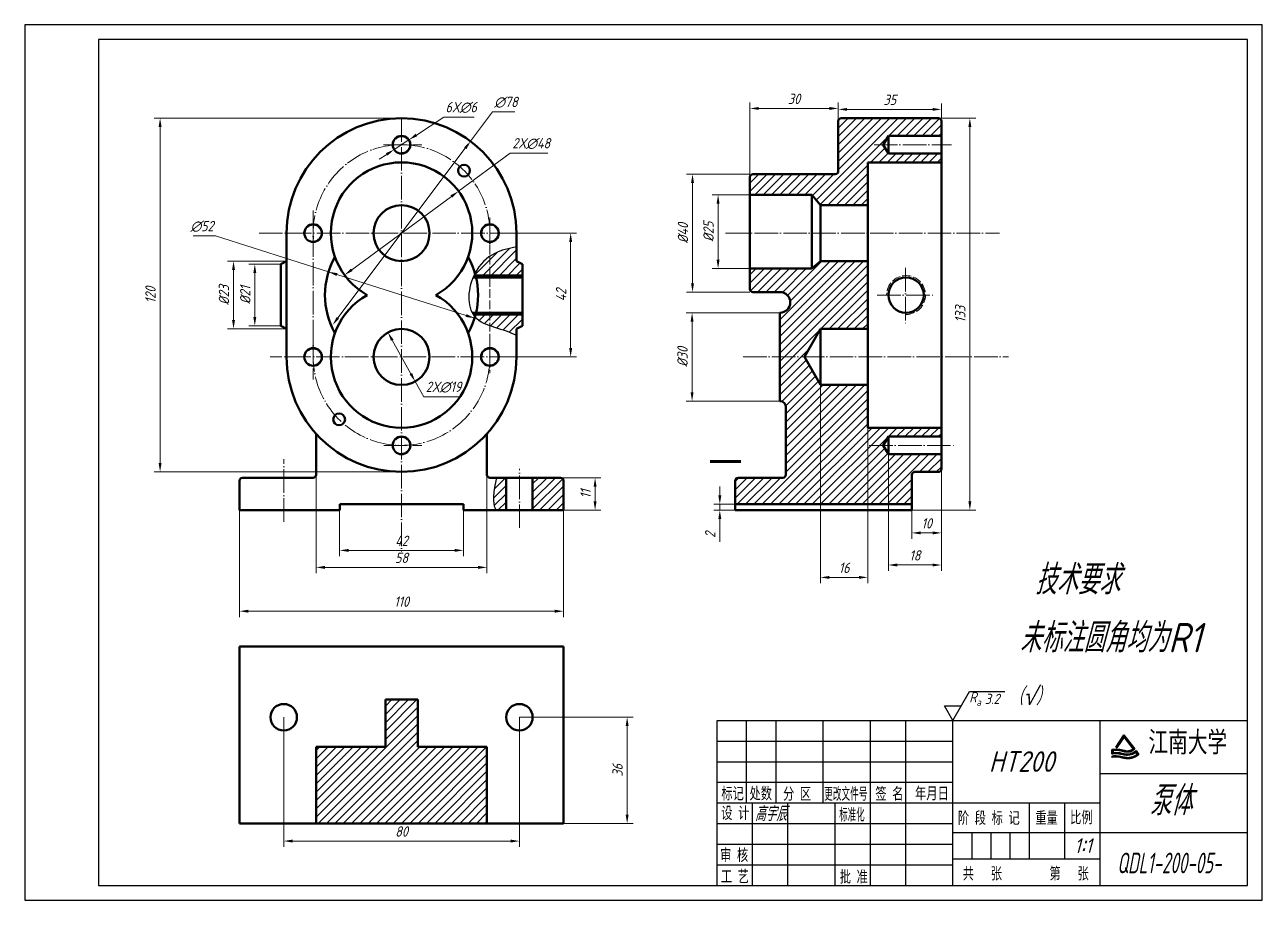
# Model space of a CAD drawing. Header units: millimetres. Extents: x 0 to 420, y 0 to 297.
import ezdxf
from ezdxf.enums import TextEntityAlignment as Align

# ---------------------------------------------------------------- set-up
doc = ezdxf.new("R2010")
doc.units = ezdxf.units.MM
doc.linetypes.add('点画线-25', pattern=[9.8, 8, -0.8, 0.2, -0.8])
doc.linetypes.add('虚线-25', pattern=[3.8, 3, -0.8])
for name, color, linetype, lineweight in [('剖面符号', 6, 'Continuous', 20), ('尺寸', 2, 'Continuous', 20), ('粗实线', 7, 'Continuous', 50), ('细点画线', 1, '点画线-25', 20), ('细虚线', 2, '虚线-25', 20)]:
    doc.layers.add(name, color=color, linetype=linetype, lineweight=lineweight)
for name, color, linetype in [('图框标题栏-文字', 4, 'Continuous'), ('图框标题栏-粗线', 7, 'Continuous'), ('图框标题栏-细线', 3, 'Continuous'), ('文字及注释', 4, 'Continuous'), ('波浪线', 3, 'Continuous')]:
    doc.layers.add(name, color=color, linetype=linetype)
doc.styles.add('工程字', font='gbeitc.shx', dxfattribs={"bigfont": 'gbcbig.shx'})
doc.styles.add('长仿宋字', font='simfang.ttf', dxfattribs={"width": 0.7})
doc.dimstyles.new('GB', dxfattribs={"dimtxt": 3.5, "dimasz": 3, "dimexe": 2, "dimexo": 0, "dimgap": 1.5, "dimtad": 1, "dimdec": 3, "dimdsep": 46, "dimtxsty": '工程字', "dimcen": 0, "dimclrd": 256, "dimclre": 256, "dimclrt": 256, "dimadec": 1, "dimazin": 2, "dimtp": 0.21, "dimtm": 0.25, "dimtfac": 0.7, "dimtdec": 3, "dimtmove": 0, "dimatfit": 3, "dimfxl": 1, "dimtzin": 0, "dimlwd": -1, "dimlwe": -1, "dimarcsym": 0})
doc.dimstyles.new('GB$3', dxfattribs={"dimtxt": 3.5, "dimasz": 3, "dimexe": 2, "dimexo": 0, "dimgap": 1.5, "dimtad": 1, "dimtoh": 1, "dimdec": 3, "dimdsep": 46, "dimtxsty": '工程字', "dimcen": 0, "dimclrd": 256, "dimclre": 256, "dimclrt": 256, "dimadec": 1, "dimazin": 2, "dimtp": 0.21, "dimtm": 0.25, "dimtfac": 0.7, "dimtdec": 3, "dimtmove": 0, "dimatfit": 2, "dimfxl": 1, "dimtzin": 0, "dimlwd": -1, "dimlwe": -1, "dimarcsym": 0})
pattern_1 = [(45, (0, 0), (-1.414214, 1.414214), [])]

# ---------------------------------------------------------------- blocks, each defined once
blk = doc.blocks.new('标题栏填写')
at = {"layer": '文字及注释', "style": '工程字'}
for tag, height, p in [('材料', 7, (103.3, 38.56)), ('名称', 10, (153.9, 23.81)), ('设计', 5, (18.2, 21.83)), ('比例', 5, (124.2, 11.04)), ('图号', 7, (153.44, 4.15))]:
    blk.add_attdef(tag, text='', height=height, dxfattribs=at).set_placement(p, align=Align.CENTER)
blk = doc.blocks.new('*D13')
at = {"layer": 'Defpoints', "color": 0, "transparency": 16777216}
for p in [(157.88, 226.31), (157.88, 184.31), (185.28, 184.31)]:
    blk.add_point(p, dxfattribs=at)
at = {"layer": '尺寸', "transparency": 16777216}
for p, q in [((157.88, 226.31), (187.28, 226.31)), ((185.28, 223.31), (185.28, 187.31)), ((157.88, 184.31), (187.28, 184.31))]:
    blk.add_line(p, q, dxfattribs=at)
for points in [[(184.78, 223.31), (185.78, 223.31), (185.28, 226.31)], [(184.78, 187.31), (185.78, 187.31), (185.28, 184.31)]]:
    blk.add_solid(points, dxfattribs=at)
at = {"layer": '尺寸', "transparency": 16777216, "insert": (182.03, 205.31), "char_height": 3.5, "attachment_point": 5, "rotation": 90, "style": '工程字'}
blk.add_mtext('42', dxfattribs=at)
blk = doc.blocks.new('*D14')
at = {"layer": 'Defpoints', "color": 0, "transparency": 16777216}
for p in [(127.88, 265.31), (45.93, 145.31), (127.88, 145.31)]:
    blk.add_point(p, dxfattribs=at)
at = {"layer": '尺寸', "transparency": 16777216}
for p, q in [((127.88, 265.31), (43.93, 265.31)), ((45.93, 262.31), (45.93, 148.31)), ((127.88, 145.31), (43.93, 145.31))]:
    blk.add_line(p, q, dxfattribs=at)
for points in [[(45.43, 262.31), (46.43, 262.31), (45.93, 265.31)], [(45.43, 148.31), (46.43, 148.31), (45.93, 145.31)]]:
    blk.add_solid(points, dxfattribs=at)
at = {"layer": '尺寸', "transparency": 16777216, "insert": (42.68, 205.31), "char_height": 3.5, "attachment_point": 5, "rotation": 90, "style": '工程字'}
blk.add_mtext('120', dxfattribs=at)
blk = doc.blocks.new('*D15')
at = {"layer": 'Defpoints', "color": 0, "transparency": 16777216}
for p in [(72.88, 132.31), (182.88, 132.31), (182.88, 98.05)]:
    blk.add_point(p, dxfattribs=at)
at = {"layer": '尺寸', "transparency": 16777216}
for p, q in [((72.88, 132.31), (72.88, 96.05)), ((182.88, 132.31), (182.88, 96.05)), ((75.88, 98.05), (179.88, 98.05))]:
    blk.add_line(p, q, dxfattribs=at)
for points in [[(75.88, 98.55), (75.88, 97.55), (72.88, 98.05)], [(179.88, 98.55), (179.88, 97.55), (182.88, 98.05)]]:
    blk.add_solid(points, dxfattribs=at)
at = {"layer": '尺寸', "transparency": 16777216, "insert": (127.88, 101.3), "char_height": 3.5, "attachment_point": 5, "style": '工程字'}
blk.add_mtext('110', dxfattribs=at)
blk = doc.blocks.new('*D16')
at = {"layer": 'Defpoints', "color": 0, "transparency": 16777216}
for p in [(106.88, 132.31), (148.88, 132.31), (148.88, 118.69)]:
    blk.add_point(p, dxfattribs=at)
at = {"layer": '尺寸', "transparency": 16777216}
for p, q in [((106.88, 132.31), (106.88, 116.69)), ((148.88, 132.31), (148.88, 116.69)), ((109.88, 118.69), (145.88, 118.69))]:
    blk.add_line(p, q, dxfattribs=at)
for points in [[(109.88, 119.19), (109.88, 118.19), (106.88, 118.69)], [(145.88, 119.19), (145.88, 118.19), (148.88, 118.69)]]:
    blk.add_solid(points, dxfattribs=at)
at = {"layer": '尺寸', "transparency": 16777216, "insert": (127.88, 121.94), "char_height": 3.5, "attachment_point": 5, "style": '工程字'}
blk.add_mtext('42', dxfattribs=at)
blk = doc.blocks.new('*D17')
at = {"layer": 'Defpoints', "color": 0, "transparency": 16777216}
for p in [(98.88, 144.31), (156.88, 144.31), (156.88, 112.92)]:
    blk.add_point(p, dxfattribs=at)
at = {"layer": '尺寸', "transparency": 16777216}
for p, q in [((98.88, 144.31), (98.88, 110.92)), ((156.88, 144.31), (156.88, 110.92)), ((101.88, 112.92), (153.88, 112.92))]:
    blk.add_line(p, q, dxfattribs=at)
for points in [[(101.88, 113.42), (101.88, 112.42), (98.88, 112.92)], [(153.88, 113.42), (153.88, 112.42), (156.88, 112.92)]]:
    blk.add_solid(points, dxfattribs=at)
at = {"layer": '尺寸', "transparency": 16777216, "insert": (127.88, 116.17), "char_height": 3.5, "attachment_point": 5, "style": '工程字'}
blk.add_mtext('58', dxfattribs=at)
blk = doc.blocks.new('*D18')
at = {"layer": 'Defpoints', "color": 0, "transparency": 16777216}
for p in [(130.39, 257.95), (125.37, 254.67)]:
    blk.add_point(p, dxfattribs=at)
at = {"layer": '尺寸', "transparency": 16777216}
for p, q in [((132.91, 259.59), (142.26, 265.69)), ((142.26, 265.69), (152.51, 265.69)), ((125.37, 254.67), (130.39, 257.95)), ((122.86, 253.03), (120.34, 251.39))]:
    blk.add_line(p, q, dxfattribs=at)
for points in [[(132.63, 260.01), (133.18, 259.17), (130.39, 257.95)], [(122.58, 253.45), (123.13, 252.61), (125.37, 254.67)]]:
    blk.add_solid(points, dxfattribs=at)
at = {"layer": '尺寸', "transparency": 16777216, "insert": (148.13, 268.94), "char_height": 3.5, "attachment_point": 5, "style": '工程字'}
blk.add_mtext('6X∅6', dxfattribs=at)
blk = doc.blocks.new('*D19')
at = {"layer": 'Defpoints', "color": 0, "transparency": 16777216}
for p in [(86.88, 215.81), (78.08, 194.81), (86.88, 194.81)]:
    blk.add_point(p, dxfattribs=at)
at = {"layer": '尺寸', "transparency": 16777216}
for p, q in [((86.88, 215.81), (76.08, 215.81)), ((78.08, 212.81), (78.08, 197.81)), ((86.88, 194.81), (76.08, 194.81))]:
    blk.add_line(p, q, dxfattribs=at)
for points in [[(77.58, 212.81), (78.58, 212.81), (78.08, 215.81)], [(77.58, 197.81), (78.58, 197.81), (78.08, 194.81)]]:
    blk.add_solid(points, dxfattribs=at)
at = {"layer": '尺寸', "transparency": 16777216, "insert": (74.83, 205.31), "char_height": 3.5, "attachment_point": 5, "rotation": 90, "style": '工程字'}
blk.add_mtext('%%C21', dxfattribs=at)
blk = doc.blocks.new('*D20')
at = {"layer": 'Defpoints', "color": 0, "transparency": 16777216}
for p in [(88.88, 216.81), (70.86, 193.81), (88.88, 193.81)]:
    blk.add_point(p, dxfattribs=at)
at = {"layer": '尺寸', "transparency": 16777216}
for p, q in [((88.88, 216.81), (68.86, 216.81)), ((70.86, 213.81), (70.86, 196.81)), ((88.88, 193.81), (68.86, 193.81))]:
    blk.add_line(p, q, dxfattribs=at)
for points in [[(70.36, 213.81), (71.36, 213.81), (70.86, 216.81)], [(70.36, 196.81), (71.36, 196.81), (70.86, 193.81)]]:
    blk.add_solid(points, dxfattribs=at)
at = {"layer": '尺寸', "transparency": 16777216, "insert": (67.61, 205.31), "char_height": 3.5, "attachment_point": 5, "rotation": 90, "style": '工程字'}
blk.add_mtext('%%C23', dxfattribs=at)
blk = doc.blocks.new('*D21')
at = {"layer": 'Defpoints', "color": 0, "transparency": 16777216}
for p in [(103.1, 213.17), (152.66, 197.45)]:
    blk.add_point(p, dxfattribs=at)
at = {"layer": '尺寸', "transparency": 16777216}
for p, q in [((64.74, 225.34), (57.11, 225.34)), ((103.1, 213.17), (64.74, 225.34)), ((149.8, 198.35), (105.96, 212.27))]:
    blk.add_line(p, q, dxfattribs=at)
for points in [[(106.11, 212.74), (105.81, 211.79), (103.1, 213.17)], [(149.96, 198.83), (149.65, 197.88), (152.66, 197.45)]]:
    blk.add_solid(points, dxfattribs=at)
at = {"layer": '尺寸', "transparency": 16777216, "insert": (60.17, 228.59), "char_height": 3.5, "attachment_point": 5, "style": '工程字'}
blk.add_mtext('∅52', dxfattribs=at)
blk = doc.blocks.new('*D22')
at = {"layer": 'Defpoints', "color": 0, "transparency": 16777216}
for p in [(147.21, 240.54), (108.55, 212.08)]:
    blk.add_point(p, dxfattribs=at)
at = {"layer": '尺寸', "transparency": 16777216}
for p, q in [((147.21, 240.54), (164.74, 253.44)), ((164.74, 253.44), (177.55, 253.44)), ((110.97, 213.86), (144.79, 238.76))]:
    blk.add_line(p, q, dxfattribs=at)
for points in [[(144.5, 239.16), (145.09, 238.35), (147.21, 240.54)], [(110.67, 214.26), (111.26, 213.46), (108.55, 212.08)]]:
    blk.add_solid(points, dxfattribs=at)
at = {"layer": '尺寸', "transparency": 16777216, "insert": (171.89, 256.69), "char_height": 3.5, "attachment_point": 5, "style": '工程字'}
blk.add_mtext('2X∅48', dxfattribs=at)
blk = doc.blocks.new('*D23')
at = {"layer": 'Defpoints', "color": 0, "transparency": 16777216}
for p in [(123.26, 192.61), (132.5, 176.01)]:
    blk.add_point(p, dxfattribs=at)
at = {"layer": '尺寸', "transparency": 16777216}
for p, q in [((124.72, 189.99), (131.04, 178.63)), ((132.5, 176.01), (135.39, 170.81)), ((135.39, 170.81), (147.39, 170.81))]:
    blk.add_line(p, q, dxfattribs=at)
for points in [[(125.16, 190.23), (124.29, 189.75), (123.26, 192.61)], [(131.48, 178.87), (130.6, 178.39), (132.5, 176.01)]]:
    blk.add_solid(points, dxfattribs=at)
at = {"layer": '尺寸', "transparency": 16777216, "insert": (142.14, 174.06), "char_height": 3.5, "attachment_point": 5, "style": '工程字'}
blk.add_mtext('2X∅19', dxfattribs=at)
blk = doc.blocks.new('*D24')
at = {"layer": 'Defpoints', "color": 0, "transparency": 16777216}
for p in [(87.88, 62.07), (167.88, 62.07), (167.88, 20.07)]:
    blk.add_point(p, dxfattribs=at)
at = {"layer": '尺寸', "transparency": 16777216}
for p, q in [((87.88, 62.07), (87.88, 18.07)), ((167.88, 62.07), (167.88, 18.07)), ((90.88, 20.07), (164.88, 20.07))]:
    blk.add_line(p, q, dxfattribs=at)
for points in [[(90.88, 20.57), (90.88, 19.57), (87.88, 20.07)], [(164.88, 20.57), (164.88, 19.57), (167.88, 20.07)]]:
    blk.add_solid(points, dxfattribs=at)
at = {"layer": '尺寸', "transparency": 16777216, "insert": (127.88, 23.32), "char_height": 3.5, "attachment_point": 5, "style": '工程字'}
blk.add_mtext('80', dxfattribs=at)
blk = doc.blocks.new('*D25')
at = {"layer": 'Defpoints', "color": 0, "transparency": 16777216}
for p in [(167.88, 62.07), (182.88, 26.07), (204.45, 26.07)]:
    blk.add_point(p, dxfattribs=at)
at = {"layer": '尺寸', "transparency": 16777216}
for p, q in [((167.88, 62.07), (206.45, 62.07)), ((204.45, 59.07), (204.45, 29.07)), ((182.88, 26.07), (206.45, 26.07))]:
    blk.add_line(p, q, dxfattribs=at)
for points in [[(203.95, 59.07), (204.95, 59.07), (204.45, 62.07)], [(203.95, 29.07), (204.95, 29.07), (204.45, 26.07)]]:
    blk.add_solid(points, dxfattribs=at)
at = {"layer": '尺寸', "transparency": 16777216, "insert": (201.2, 44.07), "char_height": 3.5, "attachment_point": 5, "rotation": 90, "style": '工程字'}
blk.add_mtext('36', dxfattribs=at)
blk = doc.blocks.new('*D26')
at = {"layer": 'Defpoints', "color": 0, "transparency": 16777216}
for p in [(235.9, 132.31), (241.1, 134.31), (241.1, 132.31)]:
    blk.add_point(p, dxfattribs=at)
at = {"layer": '尺寸', "transparency": 16777216}
for p, q in [((235.9, 137.31), (235.9, 140.31)), ((241.1, 134.31), (233.9, 134.31)), ((241.1, 132.31), (233.9, 132.31)), ((235.9, 134.31), (235.9, 132.31)), ((235.9, 129.31), (235.9, 121.56))]:
    blk.add_line(p, q, dxfattribs=at)
for points in [[(235.4, 137.31), (236.4, 137.31), (235.9, 134.31)], [(235.4, 129.31), (236.4, 129.31), (235.9, 132.31)]]:
    blk.add_solid(points, dxfattribs=at)
at = {"layer": '尺寸', "transparency": 16777216, "insert": (232.65, 123.93), "char_height": 3.5, "attachment_point": 5, "rotation": 90, "style": '工程字'}
blk.add_mtext('2', dxfattribs=at)
blk = doc.blocks.new('*D27')
at = {"layer": 'Defpoints', "color": 0, "transparency": 16777216}
for p in [(181.88, 143.31), (182.88, 132.31), (193.57, 132.31)]:
    blk.add_point(p, dxfattribs=at)
at = {"layer": '尺寸', "transparency": 16777216}
for p, q in [((181.88, 143.31), (195.57, 143.31)), ((193.57, 140.31), (193.57, 135.31)), ((182.88, 132.31), (195.57, 132.31))]:
    blk.add_line(p, q, dxfattribs=at)
for points in [[(193.07, 140.31), (194.07, 140.31), (193.57, 143.31)], [(193.07, 135.31), (194.07, 135.31), (193.57, 132.31)]]:
    blk.add_solid(points, dxfattribs=at)
at = {"layer": '尺寸', "transparency": 16777216, "insert": (190.32, 137.81), "char_height": 3.5, "attachment_point": 5, "rotation": 90, "style": '工程字'}
blk.add_mtext('11', dxfattribs=at)
blk = doc.blocks.new('*D28')
at = {"layer": 'Defpoints', "color": 0, "transparency": 16777216}
for p in [(246.1, 239.31), (235.32, 214.31), (246.1, 214.31)]:
    blk.add_point(p, dxfattribs=at)
at = {"layer": '尺寸', "transparency": 16777216}
for p, q in [((246.1, 239.31), (233.32, 239.31)), ((235.32, 236.31), (235.32, 217.31)), ((246.1, 214.31), (233.32, 214.31))]:
    blk.add_line(p, q, dxfattribs=at)
for points in [[(234.82, 236.31), (235.82, 236.31), (235.32, 239.31)], [(234.82, 217.31), (235.82, 217.31), (235.32, 214.31)]]:
    blk.add_solid(points, dxfattribs=at)
at = {"layer": '尺寸', "transparency": 16777216, "insert": (232.07, 226.81), "char_height": 3.5, "attachment_point": 5, "rotation": 90, "style": '工程字'}
blk.add_mtext('%%C25', dxfattribs=at)
blk = doc.blocks.new('*D29')
at = {"layer": 'Defpoints', "color": 0, "transparency": 16777216}
for p in [(246.1, 246.31), (226.64, 206.31), (246.1, 206.31)]:
    blk.add_point(p, dxfattribs=at)
at = {"layer": '尺寸', "transparency": 16777216}
for p, q in [((246.1, 246.31), (224.64, 246.31)), ((226.64, 243.31), (226.64, 209.31)), ((246.1, 206.31), (224.64, 206.31))]:
    blk.add_line(p, q, dxfattribs=at)
for points in [[(226.14, 243.31), (227.14, 243.31), (226.64, 246.31)], [(226.14, 209.31), (227.14, 209.31), (226.64, 206.31)]]:
    blk.add_solid(points, dxfattribs=at)
at = {"layer": '尺寸', "transparency": 16777216, "insert": (223.39, 226.31), "char_height": 3.5, "attachment_point": 5, "rotation": 90, "style": '工程字'}
blk.add_mtext('%%C40', dxfattribs=at)
blk = doc.blocks.new('*D30')
at = {"layer": 'Defpoints', "color": 0, "transparency": 16777216}
for p in [(270.1, 193.81), (286.1, 193.81), (286.1, 109.52)]:
    blk.add_point(p, dxfattribs=at)
at = {"layer": '尺寸', "transparency": 16777216}
for p, q in [((270.1, 193.81), (270.1, 107.52)), ((286.1, 193.81), (286.1, 107.52)), ((273.1, 109.52), (283.1, 109.52))]:
    blk.add_line(p, q, dxfattribs=at)
for points in [[(273.1, 110.02), (273.1, 109.02), (270.1, 109.52)], [(283.1, 110.02), (283.1, 109.02), (286.1, 109.52)]]:
    blk.add_solid(points, dxfattribs=at)
at = {"layer": '尺寸', "transparency": 16777216, "insert": (278.1, 112.77), "char_height": 3.5, "attachment_point": 5, "style": '工程字'}
blk.add_mtext('16', dxfattribs=at)
blk = doc.blocks.new('*D31')
at = {"layer": 'Defpoints', "color": 0, "transparency": 16777216}
for p in [(276.1, 268.61), (246.1, 245.31), (276.1, 247.31)]:
    blk.add_point(p, dxfattribs=at)
at = {"layer": '尺寸', "transparency": 16777216}
for p, q in [((246.1, 245.31), (246.1, 270.61)), ((276.1, 247.31), (276.1, 270.61)), ((249.1, 268.61), (273.1, 268.61))]:
    blk.add_line(p, q, dxfattribs=at)
for points in [[(249.1, 269.11), (249.1, 268.11), (246.1, 268.61)], [(273.1, 269.11), (273.1, 268.11), (276.1, 268.61)]]:
    blk.add_solid(points, dxfattribs=at)
at = {"layer": '尺寸', "transparency": 16777216, "insert": (261.1, 271.86), "char_height": 3.5, "attachment_point": 5, "style": '工程字'}
blk.add_mtext('30', dxfattribs=at)
blk = doc.blocks.new('*D32')
at = {"layer": 'Defpoints', "color": 0, "transparency": 16777216}
for p in [(311.1, 268.29), (311.1, 265.31), (276.1, 264.31)]:
    blk.add_point(p, dxfattribs=at)
at = {"layer": '尺寸', "transparency": 16777216}
for p, q in [((276.1, 264.31), (276.1, 270.29)), ((311.1, 265.31), (311.1, 270.29)), ((279.1, 268.29), (308.1, 268.29))]:
    blk.add_line(p, q, dxfattribs=at)
for points in [[(279.1, 268.79), (279.1, 267.79), (276.1, 268.29)], [(308.1, 268.79), (308.1, 267.79), (311.1, 268.29)]]:
    blk.add_solid(points, dxfattribs=at)
at = {"layer": '尺寸', "transparency": 16777216, "insert": (293.6, 271.54), "char_height": 3.5, "attachment_point": 5, "style": '工程字'}
blk.add_mtext('35', dxfattribs=at)
blk = doc.blocks.new('*D33')
at = {"layer": 'Defpoints', "color": 0, "transparency": 16777216}
for p in [(311.1, 146.31), (301.1, 132.31), (311.1, 124.61)]:
    blk.add_point(p, dxfattribs=at)
at = {"layer": '尺寸', "transparency": 16777216}
for p, q in [((311.1, 146.31), (311.1, 122.61)), ((301.1, 132.31), (301.1, 122.61)), ((304.1, 124.61), (308.1, 124.61))]:
    blk.add_line(p, q, dxfattribs=at)
for points in [[(304.1, 125.11), (304.1, 124.11), (301.1, 124.61)], [(308.1, 125.11), (308.1, 124.11), (311.1, 124.61)]]:
    blk.add_solid(points, dxfattribs=at)
at = {"layer": '尺寸', "transparency": 16777216, "insert": (306.1, 127.86), "char_height": 3.5, "attachment_point": 5, "style": '工程字'}
blk.add_mtext('10', dxfattribs=at)
blk = doc.blocks.new('*D34')
at = {"layer": 'Defpoints', "color": 0, "transparency": 16777216}
for p in [(293.1, 151.31), (311.1, 151.31), (311.1, 113.73)]:
    blk.add_point(p, dxfattribs=at)
at = {"layer": '尺寸', "transparency": 16777216}
for p, q in [((293.1, 151.31), (293.1, 111.73)), ((311.1, 151.31), (311.1, 111.73)), ((296.1, 113.73), (308.1, 113.73))]:
    blk.add_line(p, q, dxfattribs=at)
for points in [[(296.1, 114.23), (296.1, 113.23), (293.1, 113.73)], [(308.1, 114.23), (308.1, 113.23), (311.1, 113.73)]]:
    blk.add_solid(points, dxfattribs=at)
at = {"layer": '尺寸', "transparency": 16777216, "insert": (302.1, 116.98), "char_height": 3.5, "attachment_point": 5, "style": '工程字'}
blk.add_mtext('18', dxfattribs=at)
blk = doc.blocks.new('*D35')
at = {"layer": 'Defpoints', "color": 0, "transparency": 16777216}
for p in [(310.1, 265.31), (320.76, 265.31), (301.1, 132.31)]:
    blk.add_point(p, dxfattribs=at)
at = {"layer": '尺寸', "transparency": 16777216}
for p, q in [((310.1, 265.31), (322.76, 265.31)), ((320.76, 135.31), (320.76, 262.31)), ((301.1, 132.31), (322.76, 132.31))]:
    blk.add_line(p, q, dxfattribs=at)
for points in [[(320.26, 262.31), (321.26, 262.31), (320.76, 265.31)], [(320.26, 135.31), (321.26, 135.31), (320.76, 132.31)]]:
    blk.add_solid(points, dxfattribs=at)
at = {"layer": '尺寸', "transparency": 16777216, "insert": (317.51, 198.81), "char_height": 3.5, "attachment_point": 5, "rotation": 90, "style": '工程字'}
blk.add_mtext('133', dxfattribs=at)
blk = doc.blocks.new('*D36')
at = {"layer": 'Defpoints', "color": 0, "transparency": 16777216}
for p in [(256.3, 199.31), (226.49, 169.31), (256.3, 169.31)]:
    blk.add_point(p, dxfattribs=at)
at = {"layer": '尺寸', "transparency": 16777216}
for p, q in [((256.3, 199.31), (224.49, 199.31)), ((226.49, 196.31), (226.49, 172.31)), ((256.3, 169.31), (224.49, 169.31))]:
    blk.add_line(p, q, dxfattribs=at)
for points in [[(225.99, 196.31), (226.99, 196.31), (226.49, 199.31)], [(225.99, 172.31), (226.99, 172.31), (226.49, 169.31)]]:
    blk.add_solid(points, dxfattribs=at)
at = {"layer": '尺寸', "transparency": 16777216, "insert": (223.24, 184.31), "char_height": 3.5, "attachment_point": 5, "rotation": 90, "style": '工程字'}
blk.add_mtext('%%C30', dxfattribs=at)
blk = doc.blocks.new('*D37')
at = {"layer": 'Defpoints', "color": 0, "transparency": 16777216}
for p in [(151.31, 257.49), (104.46, 195.13)]:
    blk.add_point(p, dxfattribs=at)
at = {"layer": '尺寸', "transparency": 16777216}
for p, q in [((151.31, 257.49), (158.8, 267.46)), ((158.8, 267.46), (166.35, 267.46)), ((106.26, 197.53), (149.5, 255.09))]:
    blk.add_line(p, q, dxfattribs=at)
for points in [[(149.1, 255.39), (149.9, 254.79), (151.31, 257.49)], [(105.86, 197.83), (106.66, 197.23), (104.46, 195.13)]]:
    blk.add_solid(points, dxfattribs=at)
at = {"layer": '尺寸', "transparency": 16777216, "insert": (163.32, 270.71), "char_height": 3.5, "attachment_point": 5, "style": '工程字'}
blk.add_mtext('∅78', dxfattribs=at)
blk = doc.blocks.new('粗糙度')
at = {"layer": '文字及注释'}
for p, q in [((0, 0), (5.66, 9.8)), ((5.66, 9.8), (17.66, 9.8)), ((0, 0), (-2.83, 4.9)), ((-2.83, 4.9), (2.83, 4.9))]:
    blk.add_line(p, q, dxfattribs=at)
at = {"layer": '文字及注释', "insert": (7.54, 7.3), "char_height": 3.5, "attachment_point": 5, "style": '工程字'}
blk.add_mtext_dynamic_manual_height_columns('\\A1;R{\\H0.7x;\\S^ a;}', width=8.6603, gutter_width=25, heights=[0], dxfattribs=at)
at = {"layer": '文字及注释', "style": '工程字'}
blk.add_attdef('CCD', text='', height=3.5, dxfattribs=at).set_placement((13.32, 7.3), align=Align.MIDDLE)

msp = doc.modelspace()

# ---------------------------------------------------------------- hatches: boundary and pattern name
at = {"layer": '剖面符号'}
h = msp.add_hatch(dxfattribs=at)
h.set_pattern_fill('_USER', color=256, scale=2, angle=45, pattern_type=0)
h.set_pattern_definition(pattern_1)
h.paths.add_polyline_path([(286.1037, 250.3096), (311.1037, 250.3096), (311.1037, 253.3096), (293.1037, 253.3096), (293.1037, 253.315), (291.3733, 256.3123), (293.1037, 259.3096), (311.1037, 259.3096), (311.1037, 264.3096, 0.41421356), (310.1037, 265.3096), (277.1037, 265.3096, 0.41421356), (276.1037, 264.3096), (276.1037, 247.3096, -0.41421356), (275.1037, 246.3096), (247.1037, 246.3096, 0.41421356), (246.1037, 245.3096), (246.1037, 239.3096), (267.1037, 239.3096), (270.1037, 235.8096), (286.1037, 235.8096)])
h.paths.add_polyline_path([(286.1037, 216.8096), (270.1037, 216.8096), (267.1037, 214.3096), (246.1037, 214.3096), (246.1037, 207.3096, 0.41421356), (247.1037, 206.3096), (256.3037, 206.3096, -1), (256.3037, 199.3096), (256.3037, 184.3096), (264.6189, 184.3096), (270.1037, 193.8096), (286.1037, 193.8096)])
h.paths.add_polyline_path([(286.1037, 174.8096), (270.1037, 174.8096), (264.6189, 184.3096), (256.3037, 184.3096), (256.3037, 169.3096, -0.41421356), (258.3037, 167.3096), (258.3037, 144.3096, -0.41421356), (257.3037, 143.3096), (242.1037, 143.3096, 0.41421356), (241.1037, 142.3096), (241.1037, 134.3096), (301.1037, 134.3096), (301.1037, 144.3096, -0.41421356), (302.1037, 145.3096), (310.1037, 145.3096, 0.41421356), (311.1037, 146.3096), (311.1037, 151.3096), (293.1037, 151.3096), (291.3733, 154.3069), (293.1037, 157.3042), (293.1037, 157.3096), (311.1037, 157.3096), (311.1037, 160.3096), (286.1037, 160.3096)])
h = msp.add_hatch(dxfattribs=at)
h.set_pattern_fill('_USER', color=256, scale=2, angle=45, pattern_type=0)
h.set_pattern_definition(pattern_1)
edge = h.paths.add_edge_path()
edge.add_line((168.8813, 215.8096), (166.8813, 216.8096))
edge.add_line((166.8813, 216.8096), (166.8813, 221.6228))
edge.add_spline(control_points=[(166.8813, 221.6228), (164.3129, 221.1654), (158.6771, 219.8662), (154.4115, 215.7503), (152.8104, 212.6948)], knot_values=[2.12302732, 2.12302732, 2.12302732, 2.12302732, 9.79178698, 19.34479752, 19.34479752, 19.34479752, 19.34479752], degree=3, periodic=0)
edge.add_arc((127.8813, 205.3096), 26, 14.705225, 16.501923, ccw=False)
edge.add_line((153.0297, 211.9096), (168.8813, 211.9096))
edge.add_line((168.8813, 211.9096), (168.8813, 215.8096))
h.paths.add_polyline_path([(168.8813, 211.9096), (153.0297, 211.9096, -0.00594667), (153.1796, 211.3096), (168.8813, 211.3096)])
edge = h.paths.add_edge_path()
edge.add_line((168.8813, 198.7096), (153.0297, 198.7096))
edge.add_arc((127.8813, 205.3096), 26, 343.498077, 345.294775, ccw=False)
edge.add_spline(control_points=[(152.8104, 197.9244), (155.9185, 194.4638), (162.7615, 194.0705), (166.8813, 191.5676)], knot_values=[34.11526924, 34.11526924, 34.11526924, 34.11526924, 48.82038273, 48.82038273, 48.82038273, 48.82038273], degree=3, periodic=0)
edge.add_line((166.8813, 191.5676), (166.8813, 193.8096))
edge.add_line((166.8813, 193.8096), (168.8813, 194.8096))
edge.add_line((168.8813, 194.8096), (168.8813, 198.7096))
h.paths.add_polyline_path([(168.8813, 199.3096), (153.1796, 199.3096, -0.00594667), (153.0297, 198.7096), (168.8813, 198.7096)])
h = msp.add_hatch(dxfattribs=at)
h.set_pattern_fill('_USER', color=256, scale=2, angle=45, pattern_type=0)
h.set_pattern_definition(pattern_1)
edge = h.paths.add_edge_path()
edge.add_line((163.3813, 143.3096), (160.1305, 143.3096))
edge.add_spline(control_points=[(160.1305, 143.3096), (158.3161, 135.4315), (159.1841, 134.2139), (159.8706, 132.3096)], knot_values=[0.09690766, 0.09690766, 0.09690766, 0.09690766, 0.72829882, 0.72829882, 0.72829882, 0.72829882], degree=3, periodic=0)
edge.add_line((159.8706, 132.3096), (163.3813, 132.3096))
edge.add_line((163.3813, 132.3096), (163.3813, 143.3096))
h.paths.add_polyline_path([(182.8813, 142.3096, 0.41421356), (181.8813, 143.3096), (172.3813, 143.3096), (172.3813, 132.3096), (182.8813, 132.3096)])
h = msp.add_hatch(dxfattribs=at)
h.set_pattern_fill('_USER', color=256, scale=2, angle=45, pattern_type=0)
h.set_pattern_definition(pattern_1)
h.paths.add_polyline_path([(156.8813, 52.0674), (133.3813, 52.0674), (133.3813, 68.0674), (122.3813, 68.0674), (122.3813, 52.0674), (98.8813, 52.0674), (98.8813, 26.0674), (156.8813, 26.0674)])

# ---------------------------------------------------------------- linework, layer by layer
at = {"layer": '图框标题栏-文字'}
for p, q in [((372.0604, 54.6), (372.5917, 54.6)), ((372.1281, 54.7), (372.6594, 54.7)), ((372.1958, 54.8), (372.7271, 54.8)), ((372.2635, 54.9), (372.7948, 54.9)), ((372.3312, 55), (372.8625, 55)), ((372.3988, 55.1), (372.9301, 55.1)), ((372.4665, 55.2), (372.9978, 55.2)), ((372.5342, 55.3), (373.0655, 55.3)), ((372.6019, 55.4), (373.6166, 55.4)), ((372.6696, 55.5), (373.5388, 55.5)), ((372.7372, 55.6), (373.4609, 55.6)), ((372.8049, 55.7), (373.3831, 55.7)), ((372.8726, 55.8), (373.3052, 55.8)), ((372.9403, 55.9), (373.2274, 55.9)), ((373.008, 56), (373.1495, 56)), ((373.1369, 55.3), (373.6945, 55.3)), ((373.2147, 55.2), (373.7723, 55.2)), ((373.2926, 55.1), (373.8502, 55.1)), ((373.3704, 55), (373.928, 55)), ((373.4483, 54.9), (374.0059, 54.9)), ((373.5261, 54.8), (374.0837, 54.8)), ((373.6039, 54.7), (374.1616, 54.7)), ((373.6818, 54.6), (374.2394, 54.6)), ((368.907, 51.1), (372.2712, 51.1)), ((368.907, 51), (372.7171, 51)), ((368.907, 50.9), (373.0871, 50.9)), ((368.907, 50.8), (369.4485, 50.8)), ((368.907, 50.7), (369.347, 50.7)), ((368.907, 50.6), (369.347, 50.6)), ((368.907, 50.5), (369.347, 50.5)), ((368.907, 50.4), (369.347, 50.4)), ((369.0844, 51.2), (371.6728, 51.2)), ((370.2521, 51.9281), (370.6165, 51.6814)), ((370.2935, 51.9), (370.7644, 51.9)), ((370.3008, 52), (370.8321, 52)), ((370.3684, 52.1), (370.8997, 52.1)), ((370.4361, 52.2), (370.9674, 52.2)), ((370.4413, 51.8), (370.6967, 51.8)), ((370.5038, 52.3), (371.0351, 52.3)), ((370.5715, 52.4), (371.1028, 52.4)), ((370.589, 51.7), (370.629, 51.7)), ((370.6392, 52.5), (371.1705, 52.5)), ((370.7068, 52.6), (371.2381, 52.6)), ((370.7745, 52.7), (371.3058, 52.7)), ((370.8422, 52.8), (371.3735, 52.8)), ((370.9099, 52.9), (371.4412, 52.9)), ((370.9776, 53), (371.5089, 53)), ((371.0452, 53.1), (371.5765, 53.1)), ((371.1129, 53.2), (371.6442, 53.2)), ((371.1806, 53.3), (371.7119, 53.3)), ((371.2483, 53.4), (371.7796, 53.4)), ((371.3087, 50.8), (373.4191, 50.8)), ((371.316, 53.5), (371.8473, 53.5)), ((371.3836, 53.6), (371.9149, 53.6)), ((371.4513, 53.7), (371.9826, 53.7)), ((371.519, 53.8), (372.0503, 53.8)), ((371.5867, 53.9), (372.118, 53.9)), ((371.6544, 54), (372.1857, 54)), ((371.722, 54.1), (372.2533, 54.1)), ((371.7897, 54.2), (372.321, 54.2)), ((371.8574, 54.3), (372.3887, 54.3)), ((371.9251, 54.4), (372.4564, 54.4)), ((371.9928, 54.5), (372.5241, 54.5)), ((372.0194, 50.7), (374.0658, 50.7)), ((372.4997, 50.6), (375.7489, 50.6)), ((372.8858, 50.5), (375.5167, 50.5)), ((373.2154, 50.4), (375.2228, 50.4)), ((373.7596, 54.5), (374.3172, 54.5)), ((373.8375, 54.4), (374.3951, 54.4)), ((373.9153, 54.3), (374.4729, 54.3)), ((373.9932, 54.2), (374.5508, 54.2)), ((374.071, 54.1), (374.6286, 54.1)), ((374.1489, 54), (374.7065, 54)), ((374.2267, 53.9), (374.7843, 53.9)), ((374.3046, 53.8), (374.8622, 53.8)), ((374.3725, 50.7), (375.9444, 50.7)), ((374.3824, 53.7), (374.94, 53.7)), ((374.4603, 53.6), (375.0179, 53.6)), ((374.5381, 53.5), (375.0957, 53.5)), ((374.616, 53.4), (375.1736, 53.4)), ((374.6938, 53.3), (375.2514, 53.3)), ((374.7716, 53.2), (375.3293, 53.2)), ((374.8495, 53.1), (375.4071, 53.1)), ((374.9273, 53), (375.4849, 53)), ((375.0052, 52.9), (375.5628, 52.9)), ((375.0191, 50.8), (376.1147, 50.8)), ((375.083, 52.8), (375.6406, 52.8)), ((375.1609, 52.7), (375.7185, 52.7)), ((375.2387, 52.6), (375.7963, 52.6)), ((375.3166, 52.5), (375.8742, 52.5)), ((375.331, 50.9), (376.266, 50.9)), ((375.3944, 52.4), (375.952, 52.4)), ((375.4723, 52.3), (376.0299, 52.3)), ((375.5501, 52.2), (376.1077, 52.2)), ((375.5655, 51), (376.4022, 51)), ((375.628, 52.1), (376.1856, 52.1)), ((375.7058, 52), (376.2634, 52)), ((375.7583, 51.1), (376.5262, 51.1)), ((375.7837, 51.9), (376.3413, 51.9)), ((375.8615, 51.8), (376.4191, 51.8)), ((375.9237, 51.2), (376.6396, 51.2)), ((375.9394, 51.7), (376.497, 51.7)), ((376.0172, 51.6), (376.5748, 51.6)), ((376.069, 51.3), (376.7441, 51.3)), ((376.095, 51.5), (376.6527, 51.5)), ((376.1729, 51.4), (376.7305, 51.4)), ((376.6769, 50.4), (377.4598, 50.4)), ((376.8264, 50.5), (377.3889, 50.5)), ((376.9647, 50.6), (377.318, 50.6)), ((377.0933, 50.7), (377.247, 50.7)), ((368.907, 50.3), (369.347, 50.3)), ((368.907, 50.2), (369.347, 50.2)), ((368.907, 50.1), (371.5633, 50.1)), ((368.907, 50), (372.1082, 50)), ((368.907, 49.9), (372.5144, 49.9)), ((368.907, 49.8), (372.8422, 49.8)), ((368.907, 49.7), (369.2868, 49.7)), ((368.907, 48.9046), (368.907, 48.4649)), ((368.907, 48.9), (371.8727, 48.9)), ((368.907, 48.8), (372.2679, 48.8)), ((368.907, 48.7), (372.7297, 48.7)), ((368.907, 48.6), (369.6003, 48.6)), ((368.907, 48.5), (369.0497, 48.5)), ((369.3544, 49), (371.4073, 49)), ((371.1029, 48.6), (373.2955, 48.6)), ((371.2373, 49.7), (373.3098, 49.7)), ((371.6535, 48.5), (374.0947, 48.5)), ((371.8701, 49.6), (376.0941, 49.6)), ((372.0489, 48.4), (376.364, 48.4)), ((372.3116, 49.5), (375.8344, 49.5)), ((372.4895, 48.3), (376.0758, 48.3)), ((372.6378, 49.4), (375.522, 49.4)), ((373.0145, 48.2), (375.7204, 48.2)), ((373.0499, 49.3), (375.1099, 49.3)), ((373.6615, 50.3), (374.7768, 50.3)), ((373.7009, 48.1), (375.217, 48.1)), ((373.9313, 49.2), (374.2284, 49.2)), ((374.85, 49.7), (376.3195, 49.7)), ((374.8686, 48.5), (376.6111, 48.5)), ((375.3176, 49.8), (376.5201, 49.8)), ((375.4989, 48.6), (376.8295, 48.6)), ((375.6453, 49.9), (376.7016, 49.9)), ((375.8802, 48.7), (377.0263, 48.7)), ((375.91, 50), (376.8678, 50)), ((376.1361, 50.1), (377.0212, 50.1)), ((376.1775, 48.8), (377.2059, 48.8)), ((376.3353, 50.2), (377.6017, 50.2)), ((376.4276, 48.9), (377.3715, 48.9)), ((376.5142, 50.3), (377.5308, 50.3)), ((376.646, 49), (377.5253, 49)), ((376.8412, 49.1), (377.6689, 49.1)), ((377.0183, 49.2), (377.8036, 49.2)), ((377.1332, 50.1), (377.6727, 50.1)), ((377.1807, 49.3), (377.9304, 49.3)), ((377.2041, 50), (377.7436, 50)), ((377.2751, 49.9), (377.8145, 49.9)), ((377.3309, 49.4), (378.0501, 49.4)), ((377.346, 49.8), (377.8855, 49.8)), ((377.4169, 49.7), (377.9564, 49.7)), ((377.4706, 49.5), (378.0983, 49.5)), ((377.4879, 49.6), (378.0274, 49.6))]:
    msp.add_line(p, q, dxfattribs=at)
for points in [[(370.2521, 51.9281), (373.0738, 56.0973), (376.78, 51.3364, -0.28909601), (373.0691, 50.4462, 0.10228388), (369.347, 50.7892), (369.347, 50.1495, -0.09119522), (372.4928, 49.9075, 0.26613454), (377.1902, 50.7801), (378.1236, 49.4643, -0.18412464), (374.3616, 48.036, -0.04444823), (371.8909, 48.4395, 0.1319438), (368.907, 48.4649, 0.1319438)], [(368.907, 48.9046, -0.1312527), (372.0031, 48.865, 0.04409725), (374.3777, 48.476, 0.16392967), (377.5281, 49.5433), (377.0964, 50.1519, -0.24095199), (372.3643, 49.4864, 0.10564743), (368.907, 49.646), (368.907, 51.1744, -0.11278445), (373.2043, 50.865, 0.25699814), (376.1828, 51.3872), (373.0987, 55.349), (370.6165, 51.6814)]]:
    msp.add_lwpolyline(points, format="xyb", dxfattribs=at)
at = {"layer": '图框标题栏-粗线'}
for p, q in [((415, 292), (25, 292)), ((25, 292), (25, 5)), ((415, 5), (415, 292)), ((235, 61), (415, 61)), ((235, 5), (235, 61)), ((245, 33), (245, 61)), ((255, 33), (255, 61)), ((271, 33), (271, 61)), ((287, 5), (287, 61)), ((299, 5), (299, 61)), ((315, 5), (315, 61)), ((365, 5), (365, 61)), ((415, 5), (415, 61)), ((365, 43), (415, 43)), ((235, 40), (315, 40)), ((235, 33), (365, 33)), ((247, 5), (247, 33)), ((259, 5), (259, 33)), ((275, 5), (275, 33)), ((341, 14), (341, 33)), ((353, 14), (353, 33)), ((235, 26), (315, 26)), ((315, 23), (415, 23)), ((315, 14), (365, 14)), ((25, 5), (415, 5)), ((235, 5), (415, 5))]:
    msp.add_line(p, q, dxfattribs=at)
at = {"layer": '图框标题栏-细线'}
for p, q in [((420, 297), (0, 297)), ((0, 297), (0, 0)), ((420, 0), (420, 297)), ((235, 54), (315, 54)), ((235, 47), (315, 47)), ((321.5, 14), (321.5, 23)), ((328, 14), (328, 23)), ((334.5, 14), (334.5, 23)), ((235, 19), (315, 19)), ((235, 12), (315, 12)), ((0, 0), (420, 0))]:
    msp.add_line(p, q, dxfattribs=at)
at = {"layer": '文字及注释'}
msp.add_lwpolyline([(243.0599, 148.8252, 1, 1, 0), (243.0599, 148.8252, 1, 1, 0), (232.5504, 148.8252, 1, 1, 0), (232.5504, 148.8252, 2.4, 0, 0), (232.5504, 148.8252, 0, 0, 0)], format="xyseb", dxfattribs=at)
at = {"layer": '波浪线'}
msp.add_open_spline([(166.8813, 221.6228), (164.3129, 221.1654), (158.6771, 219.8662), (150.753, 212.2202), (149.045, 194.859), (162.7615, 194.0705), (166.8813, 191.5676)], degree=3, knots=[2.12302732, 2.12302732, 2.12302732, 2.12302732, 9.79178698, 19.34479752, 34.11526924, 48.82038273, 48.82038273, 48.82038273, 48.82038273], dxfattribs=at)
msp.add_open_spline([(160.1305, 143.3096), (158.3161, 135.4315), (159.1841, 134.2139), (159.8706, 132.3096)], degree=3, dxfattribs=at)
at = {"layer": '粗实线'}
for p, q in [((277.1037, 265.3096), (310.1037, 265.3096)), ((276.1037, 247.3096), (276.1037, 264.3096)), ((311.1037, 264.3096), (311.1037, 146.3096)), ((293.1037, 259.3096), (291.3733, 256.3123)), ((291.3733, 256.3123), (293.1037, 253.315)), ((311.1037, 259.3096), (293.1037, 259.3096)), ((293.1037, 253.3096), (293.1037, 259.3096)), ((311.1037, 253.3096), (293.1037, 253.3096)), ((311.1037, 250.3096), (286.1037, 250.3096)), ((286.1037, 250.3096), (286.1037, 160.3096)), ((246.1037, 207.3096), (246.1037, 245.3096)), ((247.1037, 246.3096), (275.1037, 246.3096)), ((246.1037, 239.3096), (267.1037, 239.3096)), ((270.1037, 235.8096), (267.1037, 239.3096)), ((267.1037, 239.3096), (267.1037, 214.3096)), ((286.1037, 235.8096), (270.1037, 235.8096)), ((270.1037, 235.8096), (270.1037, 216.8096)), ((88.8813, 226.3096), (88.8813, 184.3096)), ((166.8813, 226.3096), (166.8813, 216.8096)), ((88.8813, 216.8096), (86.8813, 215.8096)), ((86.8813, 194.8096), (86.8813, 215.8096)), ((166.8813, 216.8096), (168.8813, 215.8096)), ((168.8813, 194.8096), (168.8813, 215.8096)), ((246.1037, 214.3096), (267.1037, 214.3096)), ((270.1037, 216.8096), (267.1037, 214.3096)), ((286.1037, 216.8096), (270.1037, 216.8096)), ((168.8813, 211.3096), (152.159, 211.3096)), ((168.8813, 211.9096), (152.4236, 211.9096)), ((247.1037, 206.3096), (256.3037, 206.3096)), ((168.8813, 199.3096), (151.8412, 199.3096)), ((168.8813, 198.7096), (152.4236, 198.7096)), ((256.3037, 199.3096), (256.3037, 169.3096)), ((88.8813, 193.8096), (86.8813, 194.8096)), ((166.8813, 193.8096), (168.8813, 194.8096)), ((166.8813, 193.8096), (166.8813, 184.3096)), ((270.1037, 193.8096), (264.6189, 184.3096)), ((286.1037, 193.8096), (270.1037, 193.8096)), ((270.1037, 193.8096), (270.1037, 174.8096)), ((264.6189, 184.3096), (270.1037, 174.8096)), ((270.1037, 174.8096), (286.1037, 174.8096)), ((258.3037, 167.3096), (258.3037, 144.3096)), ((286.1037, 160.3096), (311.1037, 160.3096)), ((98.8813, 144.3096), (98.8813, 158.2328)), ((156.8813, 144.3096), (156.8813, 158.2328)), ((156.8813, 158.2328), (156.8813, 158.2328)), ((291.3733, 154.3069), (293.1037, 157.3042)), ((311.1037, 157.3096), (293.1037, 157.3096)), ((293.1037, 157.3096), (293.1037, 151.3096)), ((293.1037, 151.3096), (291.3733, 154.3069)), ((311.1037, 151.3096), (293.1037, 151.3096)), ((73.8813, 143.3096), (97.8813, 143.3096)), ((157.8813, 143.3096), (181.8813, 143.3096)), ((163.3813, 132.3096), (163.3813, 143.3096)), ((172.3813, 132.3096), (172.3813, 143.3096)), ((257.3037, 143.3096), (242.1037, 143.3096)), ((301.1037, 144.3096), (301.1037, 132.3096)), ((310.1037, 145.3096), (302.1037, 145.3096)), ((72.8813, 132.3096), (72.8813, 142.3096)), ((182.8813, 142.3096), (182.8813, 132.3096)), ((241.1037, 132.3096), (241.1037, 142.3096)), ((106.8813, 132.3096), (72.8813, 132.3096)), ((148.8813, 134.3096), (106.8813, 134.3096)), ((106.8813, 134.3096), (106.8813, 132.3096)), ((148.8813, 132.3096), (148.8813, 134.3096)), ((182.8813, 132.3096), (148.8813, 132.3096)), ((241.1037, 134.3096), (301.1037, 134.3096)), ((301.1037, 132.3096), (241.1037, 132.3096)), ((72.8813, 86.0674), (182.8813, 86.0674)), ((72.8813, 26.0674), (72.8813, 86.0674)), ((182.8813, 86.0674), (182.8813, 26.0674)), ((122.3813, 68.0674), (122.3813, 52.0674)), ((133.3813, 68.0674), (122.3813, 68.0674)), ((133.3813, 52.0674), (133.3813, 68.0674)), ((98.8813, 26.0674), (98.8813, 52.0674)), ((98.8813, 52.0674), (122.3813, 52.0674)), ((133.3813, 52.0674), (156.8813, 52.0674)), ((156.8813, 52.0674), (156.8813, 26.0674)), ((182.8813, 26.0674), (72.8813, 26.0674))]:
    msp.add_line(p, q, dxfattribs=at)
for centre, radius in [((127.8813, 256.3096), 3), ((149.0945, 247.5228), 2), ((127.8813, 226.3096), 9.5), ((97.8813, 226.3096), 3), ((157.8813, 226.3096), 3), ((299.1037, 205.3096), 6), ((127.8813, 184.3096), 9.5), ((97.8813, 184.3096), 3), ((157.8813, 184.3096), 3), ((106.6937, 163.122), 2), ((127.8813, 154.3096), 3), ((87.8813, 62.0674), 4.5), ((167.8813, 62.0674), 4.5)]:
    msp.add_circle(centre, radius, dxfattribs=at)
for centre, radius, start, end in [((127.8813, 226.3096), 39, 0, 180), ((277.1037, 264.3096), 1, 90, 180), ((310.1037, 264.3096), 1, 0, 90), ((127.8813, 226.3096), 24, 298.955024, 241.044976), ((247.1037, 245.3096), 1, 90, 180), ((275.1037, 247.3096), 1, 270, 0), ((127.8813, 205.3096), 26, 150.302468, 209.697532), ((127.8813, 205.3096), 26, 330.302468, 29.697532), ((247.1037, 207.3096), 1, 180, 270), ((256.3037, 202.8096), 3.5, 270, 90), ((127.8813, 184.3096), 24, 118.955024, 61.044976), ((127.8813, 184.3096), 39, 180, 0), ((256.3037, 167.3096), 2, 0, 90), ((73.8813, 142.3096), 1, 90, 180), ((97.8813, 144.3096), 1, 270, 0), ((157.8813, 144.3096), 1, 180, 270), ((181.8813, 142.3096), 1, 0, 90), ((242.1037, 142.3096), 1, 90, 180), ((257.3037, 144.3096), 1, 270, 0), ((302.1037, 144.3096), 1, 90, 180), ((310.1037, 146.3096), 1, 270, 0)]:
    msp.add_arc(centre, radius, start, end, dxfattribs=at)
at = {"layer": '细点画线'}
for p, q in [((127.8813, 265.3096), (127.8813, 118.1791)), ((121.8087, 256.3096), (134.7523, 256.3096)), ((288.2357, 256.3123), (314.5306, 256.3123)), ((97.8813, 233.974), (97.8813, 219.7822)), ((157.8813, 231.6405), (157.8813, 219.065)), ((79.533, 226.3096), (179.053, 226.3096)), ((97.8813, 226.3096), (97.8813, 184.3096)), ((237.8735, 226.3096), (330.8558, 226.3096)), ((298.8708, 214.5036), (298.8708, 195.7764)), ((289.3492, 205.3096), (308.3924, 205.3096)), ((97.8813, 190.1414), (97.8813, 176.6676)), ((157.8813, 189.7821), (157.8813, 178.8234)), ((185.2759, 184.3096), (83.265, 184.3096)), ((243.8026, 184.3096), (333.91, 184.3096)), ((121.8172, 154.3096), (134.7603, 154.3096)), ((286.6455, 154.3069), (315.6779, 154.3069)), ((87.8813, 128.3996), (87.8813, 149.6144)), ((167.8813, 126.297), (167.8813, 146.3521))]:
    msp.add_line(p, q, dxfattribs=at)
for centre, start, end in [((127.8813, 226.3096), 0, 185.731968), ((127.8813, 184.3096), 174.268032, 5.731968)]:
    msp.add_arc(centre, 30, start, end, dxfattribs=at)
at = {"layer": '细虚线'}
msp.add_line((157.8813, 226.3096), (157.8813, 184.3027), dxfattribs=at)
for centre, radius in [((127.8813, 256.3096), 2.7), ((97.8813, 226.3096), 2.7), ((157.8813, 226.3096), 2.7), ((299.1037, 205.3096), 6.6), ((97.8813, 184.3096), 2.7), ((157.8813, 184.3096), 2.7), ((127.8813, 154.3096), 2.7)]:
    msp.add_arc(centre, radius, 270, 180, dxfattribs=at)

# ---------------------------------------------------------------- block references
at = {"layer": '粗实线'}
ref = msp.add_blockref('标题栏填写', (235, 5), dxfattribs=at)
ref.add_attrib('设计', '高宇辰', dxfattribs={"layer": '文字及注释', "height": 5, "style": '工程字'}).set_placement((253.2035, 26.8278), align=Align.CENTER)
ref.add_attrib('材料', 'HT200', dxfattribs={"layer": '文字及注释', "height": 7, "style": '工程字'}).set_placement((338.3014, 43.5583), align=Align.CENTER)
ref.add_attrib('比例', '1∶1', dxfattribs={"layer": '文字及注释', "height": 5, "style": '工程字'}).set_placement((359.2035, 16.0352), align=Align.CENTER)
ref.add_attrib('名称', '泵体', dxfattribs={"layer": '文字及注释', "height": 10, "style": '工程字'}).set_placement((388.9049, 28.8118), align=Align.CENTER)
ref.add_attrib('图号', 'QDL1-200-05-', dxfattribs={"layer": '文字及注释', "height": 7, "style": '工程字', "width": 0.7}).set_placement((388.4363, 9.1497), align=Align.CENTER)
at = {"layer": '细点画线'}
msp.add_blockref('粗糙度', (315, 61), dxfattribs=at).add_auto_attribs({'CCD': '3.2'})

# ---------------------------------------------------------------- texts
at = {"layer": '图框标题栏-文字', "style": '长仿宋字', "width": 0.7}
for s, p in [('标记', (236.4239, 34.2605)), ('处数', (245.9692, 34.2775)), ('分 区', (257.3502, 34.159)), ('签 名', (288.6942, 34.1856)), ('年月日', (302.1539, 34.2967)), ('设 计', (236.3665, 27.6438)), ('阶 段 标 记', (316.6984, 25.9853)), ('重量', (342.9786, 25.9993)), ('比例', (354.79, 26.1497)), ('审 核', (235.9902, 13.3764)), ('工 艺', (236.2357, 6.1349)), ('批 准', (276.5974, 6.0133)), ('共   张', (318.3289, 7.1248)), ('第   张', (347.7605, 7.1248))]:
    msp.add_text(s, height=4, dxfattribs=at).set_placement(p)
at = {"layer": '图框标题栏-文字', "style": '长仿宋字'}
for s, width, p, p2 in [('更改文件号', 0.502639, (271.3148, 34.154), (286.0205, 34.154)), ('标准化', 0.491894, (276.4157, 27.1349), (285.0506, 27.1349))]:
    msp.add_text(s, height=4, dxfattribs=dict(at, width=width)).set_placement(p, p2, align=Align.FIT)
at = {"layer": '图框标题栏-文字', "insert": (381.3851, 57.2185), "char_height": 7, "width": 33.615218, "attachment_point": 1, "style": '长仿宋字'}
msp.add_mtext('江南大学', dxfattribs=at)
at = {"layer": '文字及注释', "style": '工程字'}
for s, height, p in [('技术要求', 10, (342.873, 103.7696)), ('未标注圆角均为R1', 10, (337.6504, 84.0712)), ('（√）', 6, (334.4668, 66.2412))]:
    msp.add_text(s, height=height, dxfattribs=at).set_placement(p)

# ---------------------------------------------------------------- dimensions: what is measured, and where the dimension line sits
at = {"layer": '尺寸'}
for p1, p2, picture, middle in [((104.4576, 195.1274), (151.3051, 257.4918), '*D37', (163.3212, 267.4627)), ((152.6638, 197.4466), (103.0988, 213.1727), '*D21', (60.1735, 225.3445))]:
    dim = msp.add_diameter_dim_2p(p1=p1, p2=p2, dimstyle='GB$3', dxfattribs=at)
    dim.commit()
    dim.dimension.update_dxf_attribs({"geometry": picture, "text_midpoint": middle, "dimtype": 163})
for base, p1, p2, picture, middle in [((276.1037, 268.6124), (246.1037, 245.3096), (276.1037, 247.3096), '*D31', (261.1037, 271.8624)), ((311.1037, 268.2853), (276.1037, 264.3096), (311.1037, 265.3096), '*D32', (293.6037, 271.5353)), ((286.1037, 109.518), (270.1037, 193.8096), (286.1037, 193.8096), '*D30', (278.1037, 112.768)), ((311.1037, 113.7343), (293.1037, 151.3096), (311.1037, 151.3096), '*D34', (302.1037, 116.9843)), ((156.8813, 112.9227), (98.8813, 144.3096), (156.8813, 144.3096), '*D17', (127.8813, 116.1727)), ((311.1037, 124.6148), (301.1037, 132.3096), (311.1037, 146.3096), '*D33', (306.1037, 127.8648)), ((182.8813, 98.0462), (72.8813, 132.3096), (182.8813, 132.3096), '*D15', (127.8813, 101.2962)), ((148.8813, 118.6922), (106.8813, 132.3096), (148.8813, 132.3096), '*D16', (127.8813, 121.9422)), ((167.8813, 20.071), (87.8813, 62.0674), (167.8813, 62.0674), '*D24', (127.8813, 23.321))]:
    dim = msp.add_linear_dim(base=base, p1=p1, p2=p2, dimstyle='GB', dxfattribs=at)
    dim.commit()
    dim.dimension.update_dxf_attribs({"geometry": picture, "text_midpoint": middle})
for p1, p2, text, picture, middle in [((125.3691, 254.6699), (130.3936, 257.9494), '6X<>', '*D18', (148.1337, 265.6938)), ((108.5521, 212.0836), (147.2106, 240.5356), '2X<>', '*D22', (171.8941, 253.4393)), ((123.2649, 192.6125), (132.4978, 176.0067), '2X<>', '*D23', (142.137, 170.8103))]:
    dim = msp.add_diameter_dim_2p(p1=p1, p2=p2, text=text, dimstyle='GB$3', dxfattribs=at)
    dim.commit()
    dim.dimension.update_dxf_attribs({"geometry": picture, "text_midpoint": middle, "dimtype": 163})
for base, p1, p2, picture, middle in [((45.9333, 145.3096), (127.8813, 265.3096), (127.8813, 145.3096), '*D14', (42.6833, 205.3096)), ((320.7638, 265.3096), (301.1037, 132.3096), (310.1037, 265.3096), '*D35', (317.5138, 198.8096)), ((185.2759, 184.3096), (157.8813, 226.3096), (157.8813, 184.3096), '*D13', (182.0259, 205.3096)), ((193.5708, 132.3096), (181.8813, 143.3096), (182.8813, 132.3096), '*D27', (190.3208, 137.8096)), ((235.8996, 132.3096), (241.1037, 134.3096), (241.1037, 132.3096), '*D26', (232.6496, 123.9346)), ((204.4498, 26.0674), (167.8813, 62.0674), (182.8813, 26.0674), '*D25', (201.1998, 44.0674))]:
    dim = msp.add_linear_dim(base=base, p1=p1, p2=p2, angle=90, dimstyle='GB', dxfattribs=at)
    dim.commit()
    dim.dimension.update_dxf_attribs({"geometry": picture, "text_midpoint": middle})
for base, p1, p2, picture, middle in [((226.6442, 206.3096), (246.1037, 246.3096), (246.1037, 206.3096), '*D29', (223.3942, 226.3096)), ((235.3226, 214.3096), (246.1037, 239.3096), (246.1037, 214.3096), '*D28', (232.0726, 226.8096)), ((70.8585, 193.8096), (88.8813, 216.8096), (88.8813, 193.8096), '*D20', (67.6085, 205.3096)), ((78.0785, 194.8096), (86.8813, 215.8096), (86.8813, 194.8096), '*D19', (74.8285, 205.3096)), ((226.4855, 169.3096), (256.3037, 199.3096), (256.3037, 169.3096), '*D36', (223.2355, 184.3096))]:
    dim = msp.add_linear_dim(base=base, p1=p1, p2=p2, angle=90, text='%%C<>', dimstyle='GB', dxfattribs=at)
    dim.commit()
    dim.dimension.update_dxf_attribs({"geometry": picture, "text_midpoint": middle})

doc.saveas('drawing.dxf')
